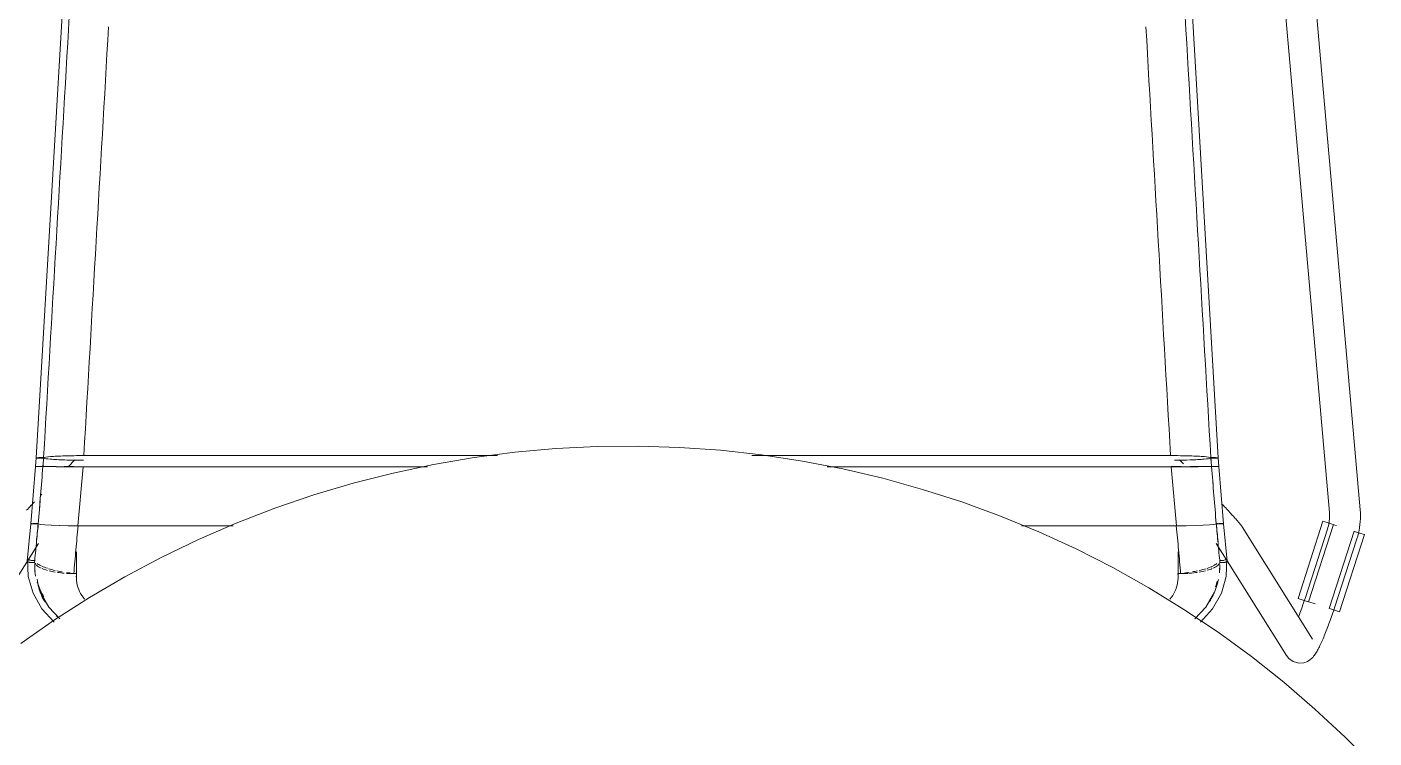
# Model space of a CAD drawing. Header units: millimetres. Extents: x 155927 to 317870, y -36033 to 97293.
# Drawn here: x 175871 to 176394, y 12593 to 12869 of the extents above; entities that cross this region are included whole.
import ezdxf

# ---------------------------------------------------------------- set-up
doc = ezdxf.new("R2010")
doc.units = ezdxf.units.MM
doc.header["$MEASUREMENT"] = 0
doc.layers.add('I-FURN', color=8, linetype='CONTINUOUS', lineweight=9)

msp = doc.modelspace()

# ---------------------------------------------------------------- linework, layer by layer
at = {"layer": 'I-FURN'}
for p, q in [((176388.85, 12681.28), (176349.91, 13124.6)), ((176339.61, 13104.73), (176376.9, 12680.23)), ((175874.9, 12701.41), (175894.19, 13033.31)), ((176333.71, 12701.41), (176314.42, 13033.31)), ((176060.71, 12703.61), (176044.84, 12701.55)), ((176076.64, 12705.04), (176060.71, 12703.61)), ((176092.62, 12705.83), (176076.64, 12705.04)), ((176108.62, 12705.97), (176092.62, 12705.83)), ((176124.61, 12705.48), (176108.62, 12705.97)), ((176140.57, 12704.35), (176124.61, 12705.48)), ((176156.47, 12702.58), (176140.57, 12704.35)), ((175872.8, 12675.85), (175874.62, 12698.05)), ((175874.69, 12698.05), (175874.62, 12698.05)), ((175874.62, 12698.05), (175874.69, 12698.05)), ((175874.89, 12701.41), (175874.63, 12698.05)), ((175874.69, 12698.05), (175874.63, 12698.05)), ((175874.63, 12698.05), (175874.7, 12698.05)), ((175874.88, 12698.04), (175874.69, 12698.05)), ((175874.88, 12698.05), (175874.69, 12698.05)), ((175874.69, 12698.05), (175874.88, 12698.04)), ((175874.7, 12698.05), (175874.88, 12698.05)), ((175874.88, 12698.05), (175875.18, 12698.05)), ((175875.17, 12698.05), (175874.88, 12698.05)), ((175875.17, 12698.04), (175874.88, 12698.04)), ((175874.88, 12698.04), (175875.17, 12698.04)), ((175874.96, 12701.43), (175874.9, 12701.41)), ((175874.9, 12701.41), (175874.97, 12701.38)), ((175875.15, 12701.46), (175874.96, 12701.43)), ((175874.97, 12701.38), (175875.16, 12701.35)), ((175875.45, 12701.48), (175875.15, 12701.46)), ((175875.16, 12701.35), (175875.45, 12701.33)), ((175875.56, 12698.05), (175875.17, 12698.05)), ((175875.56, 12698.04), (175875.17, 12698.04)), ((175875.17, 12698.04), (175875.55, 12698.04)), ((175875.18, 12698.05), (175875.56, 12698.05)), ((175875.83, 12701.5), (175875.45, 12701.48)), ((175875.45, 12701.33), (175875.83, 12701.31)), ((175875.55, 12698.04), (175876, 12698.04)), ((175875.56, 12698.05), (175876.01, 12698.05)), ((175876.01, 12698.05), (175875.56, 12698.05)), ((175876.01, 12698.04), (175875.56, 12698.04)), ((175876.28, 12701.51), (175875.83, 12701.5)), ((175875.83, 12701.31), (175876.29, 12701.3)), ((175876, 12698.04), (175876.49, 12698.04)), ((175876.01, 12698.05), (175876.5, 12698.05)), ((175876.5, 12698.05), (175876.01, 12698.05)), ((175876.5, 12698.04), (175876.01, 12698.04)), ((175876.77, 12701.52), (175876.28, 12701.51)), ((175876.29, 12701.3), (175876.78, 12701.3)), ((175876.49, 12698.04), (175876.99, 12698.04)), ((175876.5, 12698.05), (175877, 12698.05)), ((175877, 12698.05), (175876.5, 12698.05)), ((175876.99, 12698.04), (175876.5, 12698.04)), ((175877.26, 12701.51), (175876.77, 12701.52)), ((175876.78, 12701.3), (175877.27, 12701.3)), ((175877.46, 12698.04), (175876.99, 12698.04)), ((175876.99, 12698.04), (175877.46, 12698.04)), ((175877, 12698.05), (175877.47, 12698.05)), ((175877.47, 12698.05), (175877, 12698.05)), ((175877.73, 12701.51), (175877.26, 12701.51)), ((175877.27, 12701.3), (175877.74, 12701.31)), ((175878.35, 12698.02), (175877.46, 12698.04)), ((175877.46, 12698.04), (175878.35, 12698.02)), ((175878.62, 12701.72), (175877.73, 12701.51)), ((175877.74, 12701.31), (175878.64, 12701.1)), ((175880.09, 12698.01), (175878.35, 12698.02)), ((175878.35, 12698.02), (175880.1, 12698.01)), ((175880.11, 12698.08), (175878.36, 12698.07)), ((175878.37, 12698.07), (175880.12, 12698.08)), ((175880.37, 12701.91), (175878.62, 12701.72)), ((175878.64, 12701.1), (175880.39, 12700.9)), ((175882.6, 12698), (175880.1, 12698.01)), ((175880.1, 12698.01), (175882.6, 12698)), ((175882.61, 12698.09), (175880.11, 12698.08)), ((175880.12, 12698.08), (175882.62, 12698.09)), ((175882.87, 12702.07), (175880.37, 12701.91)), ((175880.39, 12700.9), (175882.89, 12700.74)), ((175885.73, 12697.99), (175882.6, 12698)), ((175882.6, 12698), (175885.73, 12697.99)), ((175886, 12702.2), (175882.87, 12702.07)), ((175882.89, 12700.74), (175886.01, 12700.62)), ((175885.73, 12697.99), (175889.3, 12697.99)), ((175885.74, 12698.1), (175889.3, 12698.11)), ((175889.3, 12698.11), (175885.74, 12698.1)), ((175889.3, 12697.99), (175885.74, 12697.99)), ((175889.57, 12702.27), (175886, 12702.2)), ((175886.01, 12700.62), (175889.56, 12700.54)), ((175889.86, 12700.66), (175887.29, 12697.99)), ((175893.09, 12697.98), (175889.3, 12697.99)), ((175889.3, 12697.99), (175893.09, 12697.98)), ((175889.56, 12700.54), (175893.24, 12700.51)), ((175893.35, 12702.3), (175889.57, 12702.27)), ((176026.83, 12697.98), (175893.09, 12697.98)), ((175893.09, 12697.98), (176026.83, 12697.98)), ((176053.93, 12702.3), (175893.35, 12702.3)), ((175893.35, 12702.3), (176053.93, 12702.3)), ((176029.07, 12698.86), (176013.42, 12695.53)), ((176044.84, 12701.55), (176029.07, 12698.86)), ((176315.26, 12702.3), (176152.66, 12702.3)), ((176152.66, 12702.3), (176315.26, 12702.3)), ((176172.29, 12700.18), (176156.47, 12702.58)), ((176188, 12697.14), (176172.29, 12700.18)), ((176315.52, 12697.98), (176181.88, 12697.98)), ((176181.88, 12697.98), (176315.52, 12697.98)), ((176319.04, 12702.27), (176315.26, 12702.3)), ((176319.31, 12697.99), (176315.52, 12697.98)), ((176315.52, 12697.98), (176319.31, 12697.99)), ((176315.53, 12698.11), (176319.31, 12698.11)), ((176319.31, 12698.11), (176315.53, 12698.11)), ((176316.79, 12700.52), (176319.05, 12700.54)), ((176320.22, 12699.13), (176318.74, 12700.66)), ((176322.6, 12702.2), (176319.04, 12702.27)), ((176319.05, 12700.54), (176322.22, 12700.61)), ((176322.23, 12697.99), (176319.31, 12697.99)), ((176319.31, 12697.99), (176322.88, 12697.99)), ((176325.73, 12702.07), (176322.6, 12702.2)), ((176322.6, 12700.62), (176325.72, 12700.74)), ((176322.87, 12698.1), (176325.99, 12698.09)), ((176325.99, 12698.09), (176322.87, 12698.1)), ((176326, 12698), (176322.88, 12697.99)), ((176322.88, 12697.99), (176326.01, 12698)), ((176325.72, 12700.74), (176328.21, 12700.9)), ((176328.24, 12701.91), (176325.73, 12702.07)), ((176325.99, 12698.09), (176328.49, 12698.08)), ((176328.49, 12698.08), (176325.99, 12698.09)), ((176328.51, 12698.01), (176326.01, 12698)), ((176326.01, 12698), (176328.51, 12698.01)), ((176328.21, 12700.9), (176329.97, 12701.1)), ((176329.99, 12701.72), (176328.24, 12701.91)), ((176328.49, 12698.08), (176330.24, 12698.07)), ((176330.24, 12698.07), (176328.49, 12698.08)), ((176330.26, 12698.02), (176328.51, 12698.01)), ((176328.51, 12698.01), (176330.26, 12698.02)), ((176329.97, 12701.1), (176330.87, 12701.31)), ((176330.87, 12701.51), (176329.99, 12701.72)), ((176331.14, 12698.04), (176330.26, 12698.02)), ((176330.26, 12698.02), (176331.15, 12698.04)), ((176331.34, 12701.51), (176330.87, 12701.51)), ((176330.87, 12701.31), (176331.34, 12701.3)), ((176331.14, 12698.05), (176331.61, 12698.05)), ((176331.61, 12698.05), (176331.14, 12698.05)), ((176331.61, 12698.04), (176331.14, 12698.04)), ((176331.15, 12698.04), (176331.62, 12698.04)), ((176331.84, 12701.52), (176331.34, 12701.51)), ((176331.34, 12701.3), (176331.83, 12701.3)), ((176331.61, 12698.05), (176332.1, 12698.05)), ((176332.11, 12698.05), (176331.61, 12698.05)), ((176332.11, 12698.04), (176331.61, 12698.04)), ((176331.62, 12698.04), (176332.11, 12698.04)), ((176331.83, 12701.3), (176332.32, 12701.3)), ((176332.33, 12701.51), (176331.84, 12701.52)), ((176332.1, 12698.05), (176332.59, 12698.05)), ((176332.6, 12698.05), (176332.11, 12698.05)), ((176332.6, 12698.04), (176332.11, 12698.04)), ((176332.11, 12698.04), (176332.6, 12698.04)), ((176332.32, 12701.3), (176332.77, 12701.31)), ((176332.78, 12701.5), (176332.33, 12701.51)), ((176332.59, 12698.05), (176333.05, 12698.05)), ((176333.05, 12698.05), (176332.6, 12698.05)), ((176333.05, 12698.04), (176332.6, 12698.04)), ((176332.6, 12698.04), (176333.06, 12698.04)), ((176332.77, 12701.31), (176333.16, 12701.33)), ((176333.16, 12701.48), (176332.78, 12701.5)), ((176333.05, 12698.05), (176333.43, 12698.05)), ((176333.43, 12698.05), (176333.05, 12698.05)), ((176333.43, 12698.04), (176333.05, 12698.04)), ((176333.06, 12698.04), (176333.44, 12698.04)), ((176333.46, 12701.46), (176333.16, 12701.48)), ((176333.16, 12701.33), (176333.45, 12701.35)), ((176333.73, 12698.04), (176333.43, 12698.04)), ((176333.44, 12698.04), (176333.73, 12698.04)), ((176333.45, 12701.35), (176333.64, 12701.38)), ((176333.64, 12701.43), (176333.46, 12701.46)), ((176333.71, 12701.41), (176333.64, 12701.43)), ((176333.64, 12701.38), (176333.71, 12701.41)), ((176333.71, 12701.41), (176333.98, 12698.05)), ((176333.91, 12698.05), (176333.98, 12698.05)), ((176333.98, 12698.05), (176333.91, 12698.05)), ((176333.92, 12698.05), (176333.98, 12698.05)), ((176333.98, 12698.05), (176333.92, 12698.05)), ((176335.81, 12675.85), (176333.98, 12698.05)), ((176013.42, 12695.53), (175997.92, 12691.59)), ((176203.57, 12693.48), (176188, 12697.14)), ((176218.99, 12689.2), (176203.57, 12693.48)), ((175997.92, 12691.59), (175982.58, 12687.03)), ((176234.22, 12684.31), (176218.99, 12689.2)), ((175871.97, 12681.97), (175872.39, 12682.42)), ((175872.39, 12682.42), (175872.83, 12682.89)), ((175872.83, 12682.89), (175873.27, 12683.36)), ((175873.27, 12683.36), (175873.71, 12683.83)), ((175873.71, 12683.83), (175874.17, 12684.32)), ((175876.53, 12686.8), (175877.01, 12687.31)), ((175982.58, 12687.03), (175967.44, 12681.85)), ((176249.25, 12678.81), (176234.22, 12684.31)), ((176335.78, 12682.89), (176335.34, 12683.36)), ((176336.21, 12682.42), (176335.78, 12682.89)), ((176336.64, 12681.97), (176336.21, 12682.42)), ((175871.15, 12681.09), (175871.56, 12681.53)), ((175871.56, 12681.53), (175871.97, 12681.97)), ((175967.44, 12681.85), (175952.52, 12676.08)), ((176264.04, 12672.72), (176249.25, 12678.81)), ((176337.05, 12681.53), (176336.64, 12681.97)), ((176337.45, 12681.09), (176337.05, 12681.53)), ((176337.85, 12680.67), (176337.45, 12681.09)), ((176338.23, 12680.25), (176337.85, 12680.67)), ((176338.59, 12679.85), (176338.23, 12680.25)), ((176338.95, 12679.46), (176338.59, 12679.85)), ((176339.29, 12679.08), (176338.95, 12679.46)), ((176339.62, 12678.72), (176339.29, 12679.08)), ((176339.94, 12678.37), (176339.62, 12678.72)), ((176340.24, 12678.03), (176339.94, 12678.37)), ((176340.53, 12677.71), (176340.24, 12678.03)), ((176340.8, 12677.4), (176340.53, 12677.71)), ((176341.06, 12677.1), (176340.8, 12677.4)), ((176341.3, 12676.82), (176341.06, 12677.1)), ((176376.86, 12676.93), (176376.77, 12676.27)), ((176376.92, 12677.59), (176376.86, 12676.93)), ((176376.9, 12680.23), (176376.95, 12679.57)), ((176376.96, 12678.25), (176376.92, 12677.59)), ((176376.95, 12679.57), (176376.96, 12678.91)), ((176376.96, 12678.91), (176376.96, 12678.25)), ((176388.86, 12681.23), (176388.86, 12681.28)), ((176388.94, 12680.09), (176388.86, 12681.23)), ((176388.89, 12676.67), (176388.95, 12677.81)), ((176388.96, 12678.95), (176388.94, 12680.09)), ((176388.95, 12677.81), (176388.96, 12678.95)), ((175871.37, 12661.35), (175872.8, 12675.85)), ((175872.86, 12675.87), (175872.8, 12675.85)), ((175872.8, 12675.85), (175872.86, 12675.87)), ((175872.87, 12675.82), (175872.8, 12675.85)), ((175872.8, 12675.85), (175872.86, 12675.82)), ((175873.05, 12675.9), (175872.86, 12675.87)), ((175872.86, 12675.87), (175873.05, 12675.9)), ((175872.86, 12675.82), (175873.05, 12675.8)), ((175873.34, 12675.92), (175873.05, 12675.9)), ((175873.05, 12675.9), (175873.34, 12675.92)), ((175873.05, 12675.8), (175873.35, 12675.77)), ((175873.35, 12675.77), (175873.06, 12675.8)), ((175873.35, 12675.77), (175873.73, 12675.76)), ((175873.74, 12675.76), (175873.35, 12675.77)), ((175874.17, 12675.94), (175873.72, 12675.93)), ((175873.72, 12675.93), (175874.18, 12675.94)), ((175873.73, 12675.76), (175874.19, 12675.75)), ((175874.19, 12675.75), (175873.74, 12675.76)), ((175874.66, 12675.95), (175874.17, 12675.94)), ((175874.18, 12675.94), (175874.67, 12675.95)), ((175874.19, 12675.75), (175874.68, 12675.74)), ((175874.68, 12675.74), (175874.19, 12675.75)), ((175875.16, 12675.95), (175874.66, 12675.95)), ((175874.67, 12675.95), (175875.16, 12675.95)), ((175874.68, 12675.74), (175875.18, 12675.75)), ((175875.18, 12675.75), (175874.68, 12675.74)), ((175875.63, 12675.94), (175875.16, 12675.95)), ((175875.16, 12675.95), (175875.64, 12675.94)), ((175875.18, 12675.75), (175875.65, 12675.75)), ((175875.65, 12675.75), (175875.18, 12675.75)), ((175876.53, 12675.56), (175875.65, 12675.75)), ((175875.65, 12675.75), (175876.54, 12675.56)), ((175878.25, 12675.38), (175876.54, 12675.56)), ((175876.54, 12675.56), (175878.27, 12675.38)), ((175880.71, 12675.23), (175878.27, 12675.38)), ((175878.27, 12675.38), (175880.75, 12675.23)), ((175883.78, 12675.12), (175880.75, 12675.23)), ((175880.75, 12675.23), (175883.85, 12675.12)), ((175887.29, 12675.04), (175883.85, 12675.12)), ((175883.85, 12675.12), (175887.29, 12675.04)), ((175887.38, 12675.04), (175891.15, 12675.02)), ((175891.03, 12675.02), (175887.38, 12675.04)), ((175891.15, 12675.02), (175951.26, 12675.02)), ((175951.26, 12675.02), (175891.15, 12675.02)), ((175952.52, 12676.08), (175937.85, 12669.71)), ((176257.35, 12675.02), (176317.46, 12675.02)), ((176317.46, 12675.02), (176257.35, 12675.02)), ((176278.58, 12666.04), (176264.04, 12672.72)), ((176317.46, 12675.02), (176321.22, 12675.04)), ((176321.23, 12675.04), (176317.58, 12675.02)), ((176321.22, 12675.04), (176324.76, 12675.12)), ((176324.76, 12675.12), (176321.32, 12675.04)), ((176324.76, 12675.12), (176327.86, 12675.23)), ((176327.86, 12675.23), (176324.82, 12675.12)), ((176327.86, 12675.23), (176330.33, 12675.38)), ((176330.34, 12675.38), (176327.9, 12675.23)), ((176330.33, 12675.38), (176332.07, 12675.56)), ((176332.07, 12675.56), (176330.35, 12675.38)), ((176332.96, 12675.75), (176332.07, 12675.56)), ((176332.07, 12675.56), (176332.96, 12675.75)), ((176332.96, 12675.75), (176333.43, 12675.75)), ((176333.43, 12675.75), (176332.96, 12675.75)), ((176333.45, 12675.95), (176332.97, 12675.94)), ((176332.97, 12675.94), (176333.44, 12675.95)), ((176333.43, 12675.75), (176333.93, 12675.74)), ((176333.93, 12675.74), (176333.43, 12675.75)), ((176333.93, 12675.74), (176334.42, 12675.75)), ((176334.42, 12675.75), (176333.93, 12675.74)), ((176334.43, 12675.94), (176333.94, 12675.95)), ((176333.94, 12675.95), (176334.43, 12675.94)), ((176334.42, 12675.75), (176334.87, 12675.76)), ((176334.87, 12675.76), (176334.42, 12675.75)), ((176334.89, 12675.93), (176334.43, 12675.94)), ((176334.43, 12675.94), (176334.88, 12675.93)), ((176334.87, 12675.76), (176335.26, 12675.77)), ((176335.25, 12675.77), (176334.87, 12675.76)), ((176334.88, 12675.93), (176335.26, 12675.92)), ((176335.27, 12675.92), (176334.89, 12675.93)), ((176335.55, 12675.8), (176335.25, 12675.77)), ((176335.26, 12675.92), (176335.56, 12675.9)), ((176335.26, 12675.77), (176335.55, 12675.8)), ((176335.56, 12675.9), (176335.27, 12675.92)), ((176335.55, 12675.8), (176335.74, 12675.82)), ((176335.75, 12675.87), (176335.56, 12675.9)), ((176335.56, 12675.9), (176335.74, 12675.87)), ((176335.74, 12675.87), (176335.81, 12675.85)), ((176335.81, 12675.85), (176335.74, 12675.82)), ((176335.74, 12675.82), (176335.81, 12675.85)), ((176335.81, 12675.85), (176335.75, 12675.87)), ((176337.23, 12661.35), (176335.81, 12675.85)), ((176341.53, 12676.56), (176341.3, 12676.82)), ((176341.74, 12676.31), (176341.53, 12676.56)), ((176341.95, 12676.06), (176341.74, 12676.31)), ((176342.14, 12675.83), (176341.95, 12676.06)), ((176342.32, 12675.61), (176342.14, 12675.83)), ((176342.49, 12675.39), (176342.32, 12675.61)), ((176342.66, 12675.16), (176342.49, 12675.39)), ((176342.85, 12674.9), (176342.66, 12675.16)), ((176343.06, 12674.58), (176342.85, 12674.9)), ((176370.37, 12630.99), (176343.06, 12674.58)), ((176374.41, 12676.81), (176364.72, 12646.81)), ((176376.15, 12673.67), (176367.44, 12646.86)), ((176368.77, 12645.5), (176378.46, 12675.51)), ((176374.41, 12676.81), (176376.37, 12676.18)), ((176376.16, 12673.7), (176376.15, 12673.67)), ((176376.35, 12674.33), (176376.16, 12673.7)), ((176376.52, 12674.97), (176376.35, 12674.33)), ((176376.37, 12676.18), (176378.34, 12675.55)), ((176376.66, 12675.62), (176376.52, 12674.97)), ((176376.77, 12676.27), (176376.66, 12675.62)), ((176386.53, 12672.9), (176376.84, 12642.9)), ((176378.55, 12675.48), (176379.72, 12675.1)), ((176386.64, 12672.87), (176388.62, 12672.23)), ((176387.9, 12671.05), (176388.19, 12672.16)), ((176388.19, 12672.16), (176388.43, 12673.27)), ((176388.43, 12673.27), (176388.63, 12674.4)), ((176388.62, 12672.23), (176390.57, 12671.6)), ((176388.63, 12674.4), (176388.78, 12675.53)), ((176388.78, 12675.53), (176388.89, 12676.67)), ((175848.41, 12624.62), (175875.72, 12668.21)), ((175937.85, 12669.71), (175923.43, 12662.77)), ((176332.89, 12668.21), (176336.93, 12661.76)), ((176378.86, 12643.15), (176387.57, 12669.96)), ((176390.57, 12671.6), (176380.88, 12641.59)), ((176387.57, 12669.96), (176387.9, 12671.05)), ((175871.5, 12662.25), (175871.78, 12655.34)), ((175890.44, 12664.97), (175890.44, 12655.22)), ((175923.43, 12662.77), (175909.31, 12655.25)), ((176292.84, 12658.78), (176278.58, 12666.04)), ((176318.17, 12655.22), (176318.17, 12664.97)), ((176337.11, 12662.25), (176336.83, 12655.34)), ((176337.16, 12661.39), (176360.2, 12624.62)), ((175890.49, 12656.46), (175889.45, 12656.46)), ((176306.79, 12650.96), (176292.84, 12658.78)), ((176319.16, 12656.46), (176318.11, 12656.46)), ((175871.78, 12655.34), (175873.66, 12648.82)), ((175909.31, 12655.25), (175895.5, 12647.17)), ((176320.42, 12642.58), (176306.79, 12650.96)), ((176336.83, 12655.34), (176334.95, 12648.82)), ((175873.66, 12648.82), (175877.05, 12642.81)), ((175876.36, 12649.22), (175879.73, 12643.39)), ((175895.5, 12647.17), (175882.02, 12638.55)), ((176332.24, 12649.22), (176328.88, 12643.39)), ((176334.95, 12648.82), (176331.56, 12642.81)), ((176366.68, 12646.18), (176364.72, 12646.81)), ((176368.65, 12645.54), (176366.68, 12646.18)), ((176366.88, 12645.15), (176367.11, 12645.84)), ((176367.11, 12645.84), (176367.34, 12646.53)), ((176367.34, 12646.53), (176367.44, 12646.86)), ((175877.05, 12642.81), (175881.79, 12637.66)), ((175879.73, 12643.39), (175883.98, 12638.93)), ((176333.71, 12633.67), (176320.42, 12642.58)), ((176328.88, 12643.39), (176324.61, 12638.92)), ((176331.56, 12642.81), (176326.82, 12637.66)), ((176365, 12639.88), (176365.24, 12640.5)), ((176365.24, 12640.5), (176365.47, 12641.14)), ((176365.47, 12641.14), (176365.71, 12641.79)), ((176365.71, 12641.79), (176365.94, 12642.44)), ((176365.94, 12642.44), (176366.18, 12643.11)), ((176366.18, 12643.11), (176366.41, 12643.78)), ((176366.41, 12643.78), (176366.65, 12644.46)), ((176366.65, 12644.46), (176366.88, 12645.15)), ((176368.86, 12645.47), (176371.34, 12644.67)), ((176378.93, 12642.22), (176376.96, 12642.86)), ((176377.72, 12639.75), (176377.97, 12640.48)), ((176377.97, 12640.48), (176378.22, 12641.22)), ((176378.22, 12641.22), (176378.46, 12641.95)), ((176378.46, 12641.95), (176378.71, 12642.69)), ((176378.71, 12642.69), (176378.86, 12643.15)), ((176380.88, 12641.59), (176378.93, 12642.22)), ((175882.02, 12638.55), (175868.9, 12629.39)), ((176375.94, 12634.88), (176376.19, 12635.54)), ((176376.19, 12635.54), (176376.45, 12636.22)), ((176376.45, 12636.22), (176376.7, 12636.91)), ((176376.7, 12636.91), (176376.96, 12637.61)), ((176376.96, 12637.61), (176377.21, 12638.32)), ((176377.21, 12638.32), (176377.46, 12639.03)), ((176377.46, 12639.03), (176377.72, 12639.75)), ((176346.63, 12624.24), (176333.71, 12633.67)), ((176373.72, 12629.54), (176373.96, 12630.07)), ((176373.96, 12630.07), (176374.2, 12630.61)), ((176374.2, 12630.61), (176374.44, 12631.18)), ((176374.44, 12631.18), (176374.69, 12631.75)), ((176374.69, 12631.75), (176374.93, 12632.35)), ((176374.93, 12632.35), (176375.18, 12632.96)), ((176375.18, 12632.96), (176375.43, 12633.59)), ((176375.43, 12633.59), (176375.68, 12634.23)), ((176375.68, 12634.23), (176375.94, 12634.88)), ((176361.09, 12623.5), (176360.2, 12624.62)), ((176370.78, 12624.36), (176371.09, 12624.76)), ((176371.09, 12624.76), (176371.37, 12625.16)), ((176371.37, 12625.16), (176371.63, 12625.54)), ((176371.63, 12625.54), (176371.87, 12625.93)), ((176371.87, 12625.93), (176372.1, 12626.33)), ((176372.1, 12626.33), (176372.33, 12626.74)), ((176372.33, 12626.74), (176372.56, 12627.17)), ((176372.56, 12627.17), (176372.79, 12627.61)), ((176372.79, 12627.61), (176373.02, 12628.07)), ((176373.02, 12628.07), (176373.25, 12628.54)), ((176373.25, 12628.54), (176373.49, 12629.03)), ((176373.49, 12629.03), (176373.72, 12629.54)), ((176359.16, 12614.29), (176346.63, 12624.24)), ((176361.09, 12623.5), (176362.82, 12622.28)), ((176362.82, 12622.28), (176365.05, 12621.69)), ((176365.05, 12621.69), (176367.02, 12621.86)), ((176367.02, 12621.86), (176368.41, 12622.39)), ((176368.41, 12622.39), (176369.32, 12622.95)), ((176369.32, 12622.95), (176369.95, 12623.47)), ((176369.95, 12623.47), (176370.41, 12623.94)), ((176370.41, 12623.94), (176370.78, 12624.36)), ((176371.29, 12603.85), (176359.16, 12614.29)), ((176382.99, 12592.94), (176371.29, 12603.85)), ((176394.24, 12581.56), (176382.99, 12592.94))]:
    msp.add_line(p, q, dxfattribs=at)
for points in [[(175897.05, 13033.5), (175893.83, 12978.27), (175887.39, 12867.67), (175880.95, 12756.91), (175877.73, 12701.51)], [(176311.55, 13033.5), (176314.77, 12978.27), (176321.21, 12867.67), (176327.65, 12756.91), (176330.87, 12701.51)], [(175893.35, 12702.3), (175896.55, 12757.83), (175899.74, 12813.35), (175902.94, 12868.79)], [(176305.67, 12868.79), (176308.86, 12813.33), (176312.06, 12757.83), (176315.26, 12702.3)], [(175877.74, 12701.31), (175877.15, 12701.29), (175875.64, 12701.29), (175874.9, 12701.37), (175874.89, 12701.41)], [(175877.46, 12698.04), (175877.16, 12694.32), (175876.56, 12686.89), (175875.95, 12679.46), (175875.65, 12675.75)], [(175877.46, 12698.04), (175877.51, 12698.62), (175877.6, 12699.77), (175877.69, 12700.93), (175877.73, 12701.51)], [(175877.47, 12698.05), (175877.52, 12698.6), (175877.61, 12699.68), (175877.7, 12700.76), (175877.74, 12701.31)], [(175892.06, 12686.49), (175892.4, 12690.32), (175892.74, 12694.15), (175893.09, 12697.98)], [(176315.52, 12697.98), (176315.86, 12694.15), (176316.21, 12690.32), (176316.55, 12686.49)], [(176331.14, 12698.05), (176331.09, 12698.6), (176331, 12699.68), (176330.91, 12700.76), (176330.87, 12701.31)], [(176331.14, 12698.04), (176331.1, 12698.62), (176331.01, 12699.77), (176330.92, 12700.93), (176330.88, 12701.51)], [(176331.15, 12698.04), (176331.45, 12694.32), (176332.05, 12686.89), (176332.66, 12679.46), (176332.96, 12675.75)], [(176331.66, 12691.73), (176331.7, 12691.32), (176331.73, 12690.91), (176331.77, 12690.5)], [(175891.03, 12675.02), (175891.37, 12678.84), (175891.71, 12682.66), (175892.06, 12686.49)], [(176316.55, 12686.49), (176316.9, 12682.66), (176317.24, 12678.84), (176317.58, 12675.02)], [(176332.06, 12686.89), (176332.37, 12683.24), (176332.67, 12679.59), (176332.97, 12675.94)], [(175874.21, 12660.8), (175874.45, 12663.24), (175874.93, 12668.19), (175875.41, 12673.23), (175875.65, 12675.75)], [(175874.93, 12668.86), (175875.16, 12671.14), (175875.39, 12673.44), (175875.62, 12675.75)], [(175889.45, 12656.46), (175889.71, 12659.49), (175890.25, 12665.63), (175890.84, 12671.88), (175891.15, 12675.02)], [(176319.16, 12656.46), (176318.9, 12659.49), (176318.36, 12665.63), (176317.77, 12671.88), (176317.46, 12675.02)], [(176334.4, 12660.8), (176334.16, 12663.24), (176333.68, 12668.19), (176333.2, 12673.23), (176332.96, 12675.75)], [(176333.68, 12668.86), (176333.44, 12671.2), (176333.21, 12673.57), (176332.97, 12675.94)], [(175871.56, 12662.1), (175871.6, 12662.06), (175871.72, 12661.96), (175872.02, 12661.83), (175872.4, 12661.71), (175872.86, 12661.62), (175873.35, 12661.55), (175873.85, 12661.52), (175874.16, 12661.52), (175874.31, 12661.53)], [(175876.76, 12658.63), (175876.07, 12658.95), (175874.92, 12659.65), (175874.36, 12660.41), (175874.21, 12660.8)], [(175874.25, 12659.97), (175874.27, 12659.07), (175874.33, 12658.17), (175874.43, 12657.28)], [(175874.56, 12655.52), (175874.36, 12656.75), (175874.33, 12658.01), (175874.32, 12659.27)], [(175875.22, 12660.44), (175875.63, 12660.12), (175876.15, 12659.8), (175876.79, 12659.49)], [(175877.04, 12659.37), (175877.68, 12659.08), (175878.42, 12658.8), (175879.24, 12658.53)], [(175879.19, 12657.74), (175878.46, 12657.95), (175877.82, 12658.19), (175877.23, 12658.43)], [(175879.66, 12658.38), (175880.47, 12658.13), (175881.34, 12657.9), (175882.26, 12657.68)], [(175882.24, 12657.07), (175881.4, 12657.21), (175880.59, 12657.37), (175879.86, 12657.56)], [(175882.92, 12657.53), (175883.57, 12657.39), (175884.23, 12657.25), (175884.92, 12657.13)], [(175885.73, 12656.63), (175884.83, 12656.71), (175883.95, 12656.81), (175883.09, 12656.93)], [(175886.61, 12656.88), (175887.08, 12656.81), (175887.56, 12656.76), (175888.03, 12656.71)], [(175889.45, 12656.46), (175888.5, 12656.47), (175887.57, 12656.5), (175886.67, 12656.56)], [(175890.44, 12654.95), (175890.43, 12655.45), (175890.45, 12655.96), (175890.49, 12656.46)], [(176318.11, 12656.46), (176318.16, 12655.96), (176318.18, 12655.45), (176318.17, 12654.94)], [(176321.96, 12656.56), (176321.04, 12656.51), (176320.11, 12656.47), (176319.16, 12656.46)], [(176320.57, 12656.7), (176321.12, 12656.76), (176321.66, 12656.83), (176322.19, 12656.91)], [(176323.69, 12657.14), (176324.38, 12657.26), (176325.03, 12657.39), (176325.69, 12657.53)], [(176326.35, 12657.68), (176327.27, 12657.89), (176328.22, 12658.12), (176329.06, 12658.37)], [(176328.75, 12657.56), (176328.01, 12657.38), (176327.2, 12657.22), (176326.37, 12657.07)], [(176329.39, 12658.52), (176330.2, 12658.79), (176331.01, 12659.07), (176331.57, 12659.37)], [(176331.4, 12658.43), (176330.81, 12658.18), (176330.15, 12657.95), (176329.42, 12657.75)], [(176331.81, 12659.49), (176332.45, 12659.8), (176332.85, 12660.12), (176333.18, 12660.44)], [(176334.4, 12660.8), (176334.25, 12660.41), (176333.69, 12659.66), (176332.54, 12658.96), (176331.85, 12658.63)], [(176334.36, 12659.26), (176334.35, 12658.44), (176334.31, 12657.61), (176334.23, 12656.8)], [(176334.25, 12658.02), (176334.31, 12658.67), (176334.32, 12659.32), (176334.31, 12659.97)], [(176332.73, 12651.4), (176332.99, 12652.11), (176333.18, 12652.83), (176333.3, 12653.57)], [(175884.04, 12638.95), (175883.58, 12639.33), (175883.12, 12639.72), (175882.67, 12640.12)]]:
    msp.add_open_spline(points, degree=3, dxfattribs=at)
for points, knots in [([(175874.89, 12701.41), (175874.9, 12701.42), (175875.03, 12701.45), (175875.43, 12701.48), (175875.81, 12701.5), (175876.27, 12701.51), (175876.76, 12701.52), (175877.27, 12701.52), (175877.58, 12701.51), (175877.73, 12701.51)], [-0.498493, -0.498493, -0.498493, -0.498493, -0.375, -0.3125, -0.25, -0.1875, -0.125, -0.0625, 0, 0, 0, 0]), ([(175877.47, 12698.05), (175877.16, 12694.36), (175876.72, 12689.03), (175876.28, 12683.7), (175876.14, 12682.05)], [0, 0, 0, 0, 0.5, 0.7233886, 0.7233886, 0.7233886, 0.7233886]), ([(175877.73, 12701.51), (175878.01, 12701.65), (175879.4, 12701.86), (175882.76, 12702.08), (175885.92, 12702.2), (175889.53, 12702.28), (175892.08, 12702.3), (175893.35, 12702.3)], [-1, -1, -1, -1, -0.666667, -0.5, -0.333333, -0.166667, 0, 0, 0, 0]), ([(175893.24, 12700.51), (175890.73, 12700.51), (175886.96, 12700.57), (175882.77, 12700.73), (175879.42, 12700.95), (175878.03, 12701.16), (175877.74, 12701.31)], [-0.996036, -0.996036, -0.996036, -0.996036, -0.6666667, -0.5, -0.3333333, 0, 0, 0, 0]), ([(176315.26, 12702.3), (176316.53, 12702.3), (176319.08, 12702.28), (176322.68, 12702.2), (176325.85, 12702.08), (176329.21, 12701.86), (176330.6, 12701.65), (176330.88, 12701.51)], [-1, -1, -1, -1, -0.833333, -0.666667, -0.5, -0.333333, 0, 0, 0, 0]), ([(176322.22, 12700.61), (176321.21, 12700.58), (176319.43, 12700.54), (176317.55, 12700.52), (176316.79, 12700.52)], [-0.3145089, -0.3145089, -0.3145089, -0.3145089, -0.1666667, -0.0664381, -0.0664381, -0.0664381, -0.0664381]), ([(176330.87, 12701.31), (176330.58, 12701.16), (176329.18, 12700.95), (176325.83, 12700.73), (176323.73, 12700.65), (176322.61, 12700.62)], [-1, -1, -1, -1, -0.6666667, -0.5, -0.3333333, -0.3333333, -0.3333333, -0.3333333]), ([(176333.71, 12701.41), (176333.71, 12701.39), (176333.57, 12701.36), (176333.18, 12701.33), (176332.79, 12701.31), (176332.33, 12701.3), (176331.84, 12701.29), (176331.33, 12701.3), (176331.02, 12701.3), (176330.87, 12701.31)], [-0.5, -0.5, -0.5, -0.5, -0.375, -0.3125, -0.25, -0.1875, -0.125, -0.0625, 0, 0, 0, 0]), ([(176330.88, 12701.51), (176331.1, 12701.51), (176331.59, 12701.52), (176332.22, 12701.52), (176332.68, 12701.5), (176333.1, 12701.49), (176333.55, 12701.46), (176333.71, 12701.42), (176333.71, 12701.41)], [-1, -1, -1, -1, -0.90625, -0.8125, -0.765625, -0.71875, -0.625, -0.501507, -0.501507, -0.501507, -0.501507]), ([(176334.3, 12661.53), (176334.52, 12661.52), (176335, 12661.53), (176335.76, 12661.61), (176336.42, 12661.77), (176336.86, 12661.94), (176337.01, 12662.06), (176337.05, 12662.1)], [-1, -1, -1, -1, -0.90625, -0.8125, -0.71875, -0.625, -0.5625, -0.5625, -0.5625, -0.5625]), ([(175874.21, 12660.8), (175874.07, 12660.78), (175873.78, 12660.75), (175873.36, 12660.73), (175872.99, 12660.74), (175872.69, 12660.77), (175872.42, 12660.8), (175872.17, 12660.85), (175871.95, 12660.91), (175871.76, 12660.98), (175871.56, 12661.07), (175871.46, 12661.16), (175871.42, 12661.21)], [0, 0, 0, 0, 0.0555556, 0.1111111, 0.1666667, 0.1944444, 0.2222222, 0.2777778, 0.3055556, 0.3333333, 0.3888889, 0.4444444, 0.4444444, 0.4444444, 0.4444444]), ([(175893.6, 12646.57), (175892.84, 12647.48), (175890.91, 12650.48), (175890.28, 12654.08), (175890.49, 12656.46)], [0.5, 0.5, 0.5, 0.5, 0.6666667, 1, 1, 1, 1]), ([(176318.11, 12656.46), (176318.33, 12654.08), (176317.7, 12650.48), (176315.77, 12647.48), (176315.01, 12646.57)], [0, 0, 0, 0, 0.3333333, 0.5, 0.5, 0.5, 0.5]), ([(176325.52, 12656.93), (176324.67, 12656.81), (176323.58, 12656.67), (176322.43, 12656.6), (176322.21, 12656.59)], [0.7088866, 0.7088866, 0.7088866, 0.7088866, 0.8333333, 0.8636782, 0.8636782, 0.8636782, 0.8636782]), ([(176337.18, 12661.21), (176337.17, 12661.18), (176337.12, 12661.14), (176337.02, 12661.06), (176336.82, 12660.96), (176336.5, 12660.86), (176336.11, 12660.78), (176335.75, 12660.75), (176335.38, 12660.73), (176334.93, 12660.74), (176334.58, 12660.77), (176334.4, 12660.8)], [0.5555556, 0.5555556, 0.5555556, 0.5555556, 0.5833333, 0.6180556, 0.6527778, 0.7222222, 0.7916667, 0.8263889, 0.8611111, 0.9305556, 1, 1, 1, 1]), ([(175878.42, 12645.34), (175877.85, 12646.23), (175876.18, 12649.05), (175875.57, 12652.16), (175875.29, 12654.3)], [0.591443, 0.591443, 0.591443, 0.591443, 0.6666667, 0.8236682, 0.8236682, 0.8236682, 0.8236682]), ([(175875.29, 12653.19), (175875.68, 12651.85), (175876.41, 12649.89), (175877.42, 12648.06), (175877.77, 12647.49)], [0.2297626, 0.2297626, 0.2297626, 0.2297626, 0.3333333, 0.3824546, 0.3824546, 0.3824546, 0.3824546]), ([(176333.79, 12654.12), (176333.35, 12652.04), (176332.38, 12649.08), (176330.82, 12646.41), (176330.29, 12645.61)], [-0.8210019, -0.8210019, -0.8210019, -0.8210019, -0.6666667, -0.5975811, -0.5975811, -0.5975811, -0.5975811])]:
    msp.add_open_spline(points, degree=3, knots=knots, dxfattribs=at)

doc.saveas('drawing.dxf')
